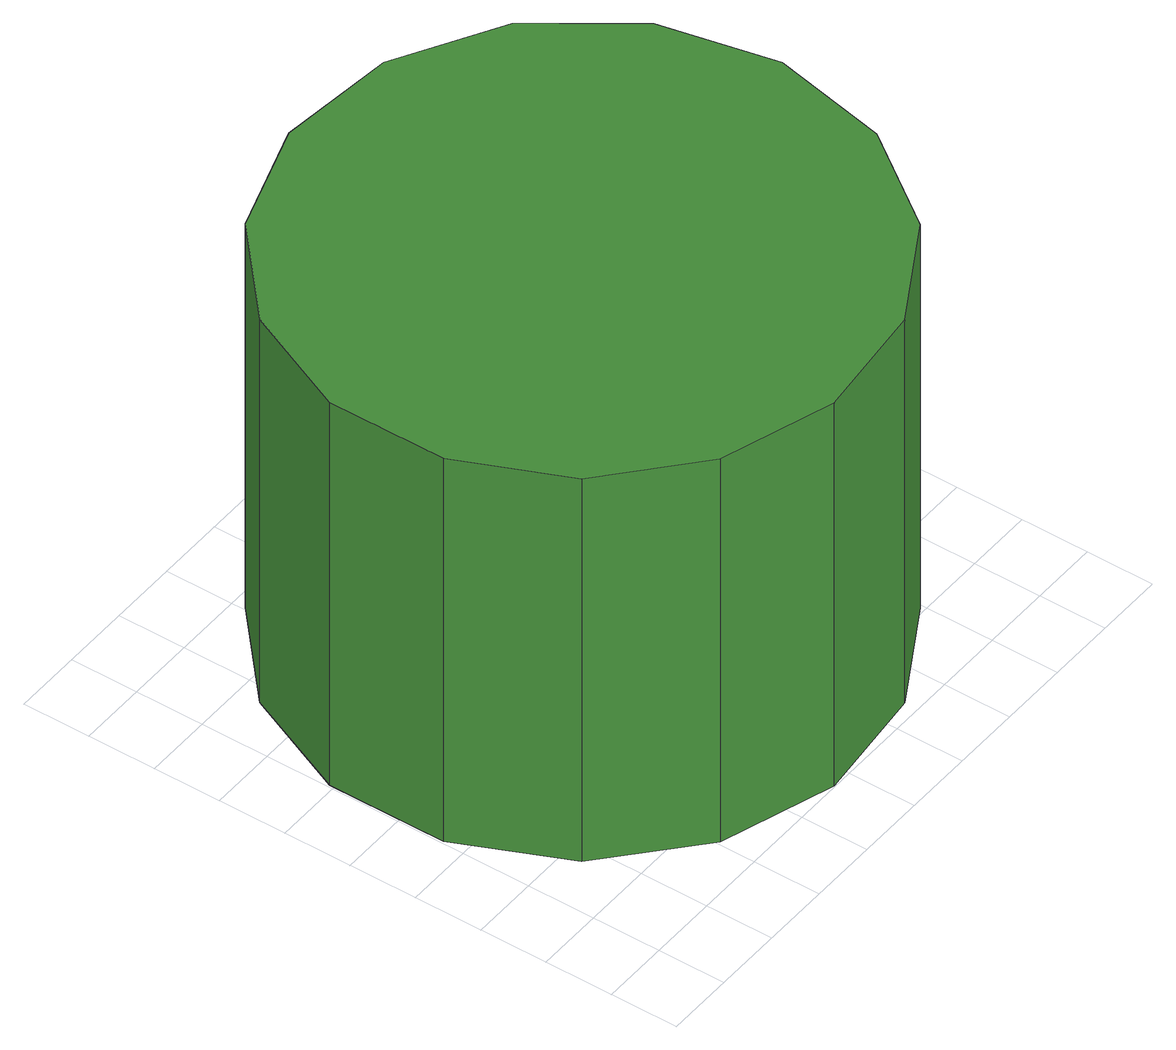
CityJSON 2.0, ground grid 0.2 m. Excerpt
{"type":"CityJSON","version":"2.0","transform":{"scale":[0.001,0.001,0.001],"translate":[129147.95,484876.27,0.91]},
"CityObjects":{
"tree1":{"type":"SolitaryVegetationObject","attributes":{"function":"something"},"geometry":[{"type":"MultiSurface","lod":"1","boundaries":[[[0,1,2,3,4,5,6,7,8,9,10,11,12,13,14]],[[15,16,17,18,19,20,21,22,23,24,25,26,27,28,29]],[[0,29,28,1]],[[1,28,27,2]],[[2,27,26,3]],[[3,26,25,4]],[[4,25,24,5]],[[5,24,23,6]],[[6,23,22,7]],[[7,22,21,8]],[[8,21,20,9]],[[9,20,19,10]],[[10,19,18,11]],[[11,18,17,12]],[[12,17,16,13]],[[13,16,15,14]],[[14,15,29,0]]]}]}
},
"vertices":[
[1670,839,1294],[1597,1180,1294],[1392,1463,1294],[1089,1637,1294],[742,1674,1294],[410,1566,1294],[150,1332,1294],[8,1013,1294],[8,664,1294],[150,345,1294],[410,111,1294],[742,3,1294],[1089,40,1294],[1392,214,1294],[1597,497,1294],[1597,497,4],[1392,214,4],[1089,40,4],[742,3,4],[410,111,4],[150,345,4],[8,664,4],[8,1013,4],[150,1332,4],[410,1566,4],[742,1674,4],[1089,1637,4],[1392,1463,4],[1597,1180,4],[1670,839,4]
]}
